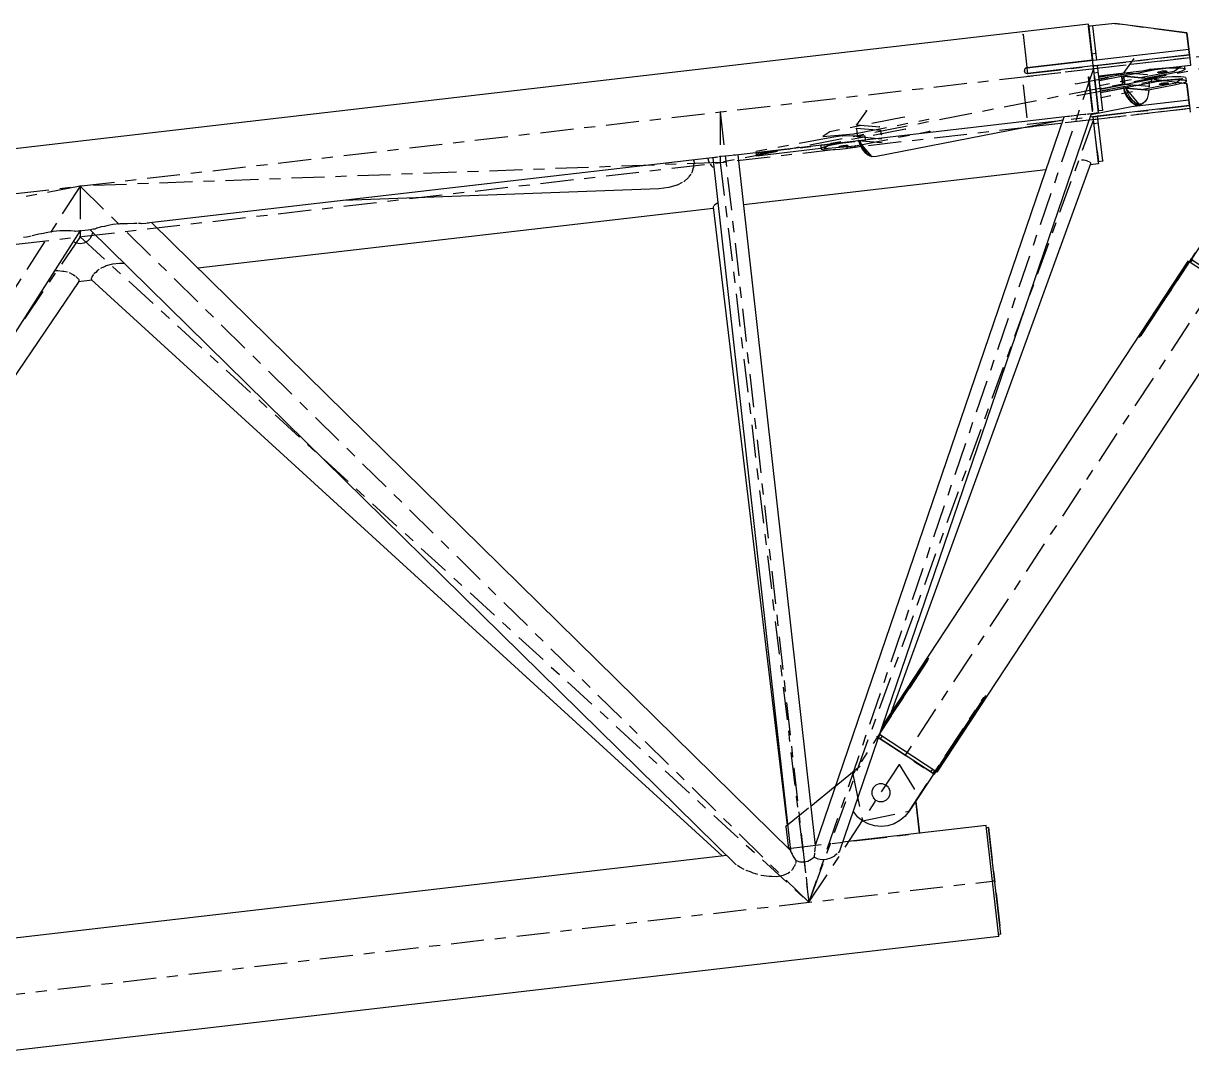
# Model space of a CAD drawing. Header units: millimetres. Extents: x 2368 to 8313, y 7493 to 11698.
# Drawn here: x 3936 to 4042.2, y 9066.5 to 9160.7 of the extents above; entities that cross this region are included whole.
import ezdxf

# ---------------------------------------------------------------- set-up
doc = ezdxf.new("R2010")
doc.units = ezdxf.units.MM
doc.linetypes.add('XKITLINE00', pattern=[0])
doc.linetypes.add('XKITLINE03', pattern=[6, 3, -1, 1, -1])

msp = doc.modelspace()

# ---------------------------------------------------------------- linework, layer by layer
at = {"color": 8, "linetype": 'XKITLINE00'}
for p, q in [((4032.8432, 9160.6506), (3779.9424, 9131.3375)), ((4033.221, 9157.3916), (4032.8432, 9160.6506)), ((4033.2622, 9160.5102), (4032.8648, 9160.4642)), ((4033.2635, 9160.4993), (4032.8661, 9160.4532)), ((4033.2622, 9160.5102), (4033.2635, 9160.4993)), ((4035.2502, 9160.7289), (4033.2635, 9160.4986)), ((4033.6231, 9157.3961), (4033.2635, 9160.4993)), ((4041.7916, 9159.8793), (4035.2502, 9160.7289)), ((4041.7916, 9159.8793), (4041.9674, 9158.3618)), ((4041.9674, 9158.3618), (4027.2659, 9156.6578)), ((4033.5542, 9157.9904), (4033.1569, 9157.9443)), ((4042.0245, 9157.8691), (4033.6804, 9156.902)), ((4041.9674, 9158.3618), (4042.0245, 9157.8691)), ((4042.0245, 9157.8691), (4042.1369, 9156.8997)), ((4027.0439, 9156.5418), (4027.0246, 9156.4742)), ((4027.0473, 9156.5122), (4027.028, 9156.4447)), ((4027.0778, 9156.6016), (4027.0439, 9156.5418)), ((4027.0782, 9156.5637), (4027.0473, 9156.5122)), ((4027.0836, 9156.5724), (4027.0782, 9156.5637)), ((4027.1308, 9156.6502), (4027.0798, 9156.6051)), ((4027.1343, 9156.6204), (4027.0836, 9156.5724)), ((4027.1925, 9156.6838), (4027.1308, 9156.6502)), ((4027.1959, 9156.654), (4027.1343, 9156.6204)), ((4027.2609, 9156.7007), (4027.1925, 9156.6838)), ((4027.1925, 9156.6838), (4027.1959, 9156.654)), ((4027.2643, 9156.6709), (4027.1959, 9156.654)), ((4033.221, 9157.3916), (4027.2609, 9156.7007)), ((4027.2609, 9156.7007), (4027.2643, 9156.6709)), ((4033.2244, 9157.3618), (4027.2643, 9156.6709)), ((4027.2643, 9156.6709), (4027.2659, 9156.6578)), ((4027.2659, 9156.6578), (4027.3227, 9156.1676)), ((4033.2828, 9156.8584), (4027.3227, 9156.1676)), ((4033.221, 9157.3916), (4033.2235, 9157.3694)), ((4033.2235, 9157.3694), (4033.2258, 9157.3501)), ((4033.6231, 9157.3961), (4033.2258, 9157.3501)), ((4033.2258, 9157.3501), (4033.226, 9157.3486)), ((4033.3919, 9155.9172), (4033.2828, 9156.8584)), ((4033.6802, 9156.9035), (4033.2829, 9156.8574)), ((4033.6231, 9157.3961), (4033.6233, 9157.3947)), ((4034.1544, 9152.8126), (4033.6802, 9156.9035)), ((4042.1369, 9156.8997), (4033.7928, 9155.9326)), ((4038.9138, 9156.5261), (4038.9177, 9156.4927)), ((4039.4009, 9156.5605), (4038.9177, 9156.4927)), ((4039.8939, 9156.6142), (4039.4009, 9156.5605)), ((4040.368, 9156.6507), (4039.8939, 9156.6142)), ((4040.7956, 9156.6679), (4040.368, 9156.6507)), ((4041.1519, 9156.6647), (4040.7956, 9156.6679)), ((4041.4161, 9156.6415), (4041.1519, 9156.6647)), ((4041.573, 9156.5994), (4041.4161, 9156.6415)), ((4041.6133, 9156.541), (4041.5348, 9156.4697)), ((4041.573, 9156.5994), (4041.6133, 9156.541)), ((4041.5793, 9156.8351), (4041.6133, 9156.541)), ((4027.0246, 9156.4742), (4027.0235, 9156.4039)), ((4027.0235, 9156.4039), (4027.0406, 9156.3358)), ((4027.028, 9156.4447), (4027.0271, 9156.3894)), ((4027.0406, 9156.3358), (4027.0749, 9156.2744)), ((4027.0749, 9156.2744), (4027.1239, 9156.224)), ((4027.1844, 9156.1879), (4027.1239, 9156.224)), ((4027.2522, 9156.1687), (4027.1844, 9156.1879)), ((4027.3227, 9156.1676), (4027.2522, 9156.1687)), ((4033.7549, 9156.2593), (4033.3576, 9156.2132)), ((4033.7781, 9152.5846), (4033.3919, 9155.9172)), ((4035.1733, 9156.0926), (4033.8052, 9155.8256)), ((4035.3735, 9156.1158), (4033.807, 9155.8101)), ((4035.5701, 9156.1386), (4033.8087, 9155.7949)), ((4035.8868, 9156.0709), (4033.8234, 9155.6683)), ((4038.4722, 9156.4148), (4033.8416, 9155.5112)), ((4035.8609, 9155.8983), (4033.8424, 9155.5044)), ((4038.5635, 9155.6265), (4033.933, 9154.7229)), ((4035.8609, 9155.8983), (4035.8814, 9155.5258)), ((4035.8991, 9155.8949), (4035.8609, 9155.8983)), ((4035.8749, 9156.1739), (4035.8868, 9156.0709)), ((4035.8814, 9155.5258), (4035.9476, 9155.1494)), ((4036.0669, 9155.9276), (4035.8991, 9155.8949)), ((4035.8991, 9155.8949), (4035.9069, 9155.7097)), ((4036.0747, 9155.7424), (4035.9069, 9155.7097)), ((4035.9069, 9155.7097), (4035.924, 9155.5221)), ((4035.924, 9155.5221), (4035.9504, 9155.3337)), ((4038.2755, 9155.7332), (4036.0669, 9155.9276)), ((4036.0669, 9155.9276), (4036.0747, 9155.7424)), ((4036.0747, 9155.7424), (4036.0918, 9155.5548)), ((4036.0918, 9155.5548), (4036.1182, 9155.3664)), ((4040.6644, 9156.2218), (4038.1961, 9155.7402)), ((4038.2755, 9155.7332), (4038.3051, 9155.5761)), ((4038.7478, 9155.6587), (4038.278, 9155.7198)), ((4038.4654, 9156.4742), (4038.4722, 9156.4148)), ((4038.9177, 9156.4927), (4038.4722, 9156.4148)), ((4039.0089, 9155.7044), (4038.5635, 9155.6265)), ((4038.5635, 9155.6265), (4038.5977, 9155.3309)), ((4039.4922, 9155.7722), (4039.0089, 9155.7044)), ((4039.0089, 9155.7044), (4039.0432, 9155.4088)), ((4039.5264, 9155.4766), (4039.0432, 9155.4088)), ((4039.1898, 9156.3006), (4039.1415, 9156.2674)), ((4039.2076, 9156.2479), (4039.1415, 9156.2674)), ((4039.3395, 9156.3385), (4039.1898, 9156.3006)), ((4039.3703, 9156.2473), (4039.2076, 9156.2479)), ((4039.5506, 9156.371), (4039.3395, 9156.3385)), ((4039.5861, 9156.2657), (4039.3703, 9156.2473)), ((4039.9852, 9155.8259), (4039.4922, 9155.7722)), ((4040.0194, 9155.5303), (4039.5264, 9155.4766)), ((4039.7664, 9156.3894), (4039.5506, 9156.371)), ((4039.7971, 9156.2982), (4039.5861, 9156.2657)), ((4039.9291, 9156.3887), (4039.7664, 9156.3894)), ((4039.9468, 9156.3361), (4039.7971, 9156.2982)), ((4039.9951, 9156.3692), (4039.9291, 9156.3887)), ((4039.9951, 9156.3692), (4039.9468, 9156.3361)), ((4040.4593, 9155.8624), (4039.9852, 9155.8259)), ((4040.4935, 9155.5668), (4040.0194, 9155.5303)), ((4040.8869, 9155.8796), (4040.4593, 9155.8624)), ((4040.9211, 9155.5839), (4040.4935, 9155.5668)), ((4041.0462, 9156.3053), (4040.6644, 9156.2218)), ((4041.2431, 9155.8764), (4040.8869, 9155.8796)), ((4041.2774, 9155.5808), (4040.9211, 9155.5839)), ((4041.342, 9156.3896), (4041.0462, 9156.3053)), ((4041.5074, 9155.8532), (4041.2431, 9155.8764)), ((4041.5416, 9155.5575), (4041.2774, 9155.5808)), ((4041.5348, 9156.4697), (4041.342, 9156.3896)), ((4041.6642, 9155.8111), (4041.5074, 9155.8532)), ((4041.6985, 9155.5155), (4041.5416, 9155.5575)), ((4041.7388, 9155.4571), (4041.6603, 9155.3858)), ((4041.6642, 9155.8111), (4041.7046, 9155.7527)), ((4041.6985, 9155.5155), (4041.7388, 9155.4571)), ((4041.7046, 9155.7527), (4041.7388, 9155.4571)), ((4035.9476, 9155.1494), (4033.9292, 9154.7555)), ((4036.0008, 9155.1447), (4033.9309, 9154.7408)), ((4036.0144, 9154.9685), (4033.9512, 9154.5659)), ((4036.0737, 9154.8261), (4033.9686, 9154.4154)), ((4036.0361, 9154.8099), (4033.9696, 9154.4067)), ((4036.0008, 9155.1447), (4035.9476, 9155.1494)), ((4036.1182, 9155.3664), (4035.9504, 9155.3337)), ((4035.9504, 9155.3337), (4035.9858, 9155.146)), ((4036.1536, 9155.1787), (4035.9858, 9155.146)), ((4036.0651, 9155.139), (4035.9858, 9155.146)), ((4036.0144, 9154.9685), (4036.0305, 9154.8299)), ((4038.5977, 9155.3309), (4036.0305, 9154.8299)), ((4036.0737, 9154.8261), (4036.0305, 9154.8299)), ((4036.0737, 9154.8066), (4036.0361, 9154.8099)), ((4036.0361, 9154.8099), (4036.1052, 9154.5793)), ((4036.2415, 9154.8394), (4036.0737, 9154.8066)), ((4036.0737, 9154.8066), (4036.2319, 9154.3835)), ((4036.1052, 9154.5793), (4036.2914, 9154.1579)), ((4036.1182, 9155.3664), (4036.1536, 9155.1787)), ((4036.2329, 9155.1717), (4036.1536, 9155.1787)), ((4036.3997, 9154.4163), (4036.2319, 9154.3835)), ((4036.2319, 9154.3835), (4036.4303, 9154.0115)), ((4038.3519, 9154.6536), (4036.2415, 9154.8394)), ((4036.2415, 9154.8394), (4036.3997, 9154.4163)), ((4036.3997, 9154.4163), (4036.5981, 9154.0443)), ((4038.3519, 9154.6536), (4038.2893, 9154.2499)), ((4040.7899, 9155.1379), (4038.3216, 9154.6562)), ((4039.0432, 9155.4088), (4038.5977, 9155.3309)), ((4039.3153, 9155.2166), (4039.267, 9155.1835)), ((4039.3331, 9155.164), (4039.267, 9155.1835)), ((4039.465, 9155.2545), (4039.3153, 9155.2166)), ((4039.4958, 9155.1633), (4039.3331, 9155.164)), ((4039.6761, 9155.287), (4039.465, 9155.2545)), ((4039.7116, 9155.1817), (4039.4958, 9155.1633)), ((4039.8918, 9155.3054), (4039.6761, 9155.287)), ((4039.9226, 9155.2142), (4039.7116, 9155.1817)), ((4040.0546, 9155.3048), (4039.8918, 9155.3054)), ((4040.0723, 9155.2521), (4039.9226, 9155.2142)), ((4040.1206, 9155.2853), (4040.0546, 9155.3048)), ((4040.1206, 9155.2853), (4040.0723, 9155.2521)), ((4041.1717, 9155.2214), (4040.7899, 9155.1379)), ((4041.4675, 9155.3057), (4041.1717, 9155.2214)), ((4041.7917, 9155.263), (4041.4666, 9155.3053)), ((4041.6603, 9155.3858), (4041.4675, 9155.3057)), ((4041.7917, 9155.263), (4041.9674, 9153.7455)), ((4036.2914, 9154.1579), (4036.5155, 9153.8)), ((4036.4303, 9154.0115), (4036.659, 9153.709)), ((4036.5155, 9153.8), (4036.7662, 9153.5234)), ((4036.5981, 9154.0443), (4036.8268, 9153.7418)), ((4036.9068, 9153.4909), (4036.659, 9153.709)), ((4041.9673, 9153.7455), (4036.7631, 9153.143)), ((4037.031, 9153.3421), (4036.7662, 9153.5234)), ((4037.0746, 9153.5236), (4036.8268, 9153.7418)), ((4037.1614, 9153.3678), (4036.9068, 9153.4909)), ((4037.2966, 9153.2652), (4037.031, 9153.3421)), ((4037.3292, 9153.4006), (4037.0746, 9153.5236)), ((4037.4105, 9153.3459), (4037.1614, 9153.3678)), ((4037.5783, 9153.3786), (4037.3292, 9153.4006)), ((4037.5783, 9153.3786), (4037.4105, 9153.3459)), ((4037.7774, 9153.4344), (4037.5496, 9153.2965)), ((4037.8094, 9153.4589), (4037.5783, 9153.3786)), ((4037.7924, 9153.453), (4037.7774, 9153.4344)), ((4038.0112, 9153.6375), (4037.8094, 9153.4589)), ((4038.1739, 9153.9055), (4038.0112, 9153.6375)), ((4038.2893, 9154.2499), (4038.1739, 9153.9055)), ((4041.9673, 9153.7455), (4042.0244, 9153.2528)), ((4031.2163, 9152.2876), (4000.5215, 9148.7299)), ((4033.1059, 9152.5066), (4010.2295, 9085.4993)), ((4031.0225, 9152.2628), (4030.9647, 9152.2535)), ((4031.1128, 9152.2756), (4031.0225, 9152.2628)), ((4031.0497, 9152.2667), (4031.0404, 9152.2672)), ((4031.3558, 9152.3101), (4031.2937, 9152.3013)), ((4031.7371, 9152.3591), (4031.3558, 9152.3101)), ((4032.129, 9152.405), (4031.7371, 9152.3591)), ((4032.4933, 9152.4435), (4032.129, 9152.405)), ((4032.6158, 9152.4545), (4032.4933, 9152.4435)), ((4033.7781, 9152.5846), (4032.6915, 9152.4586)), ((4032.8905, 9152.4767), (4032.7957, 9152.4707)), ((4032.8094, 9152.4723), (4032.8062, 9152.4714)), ((4032.9195, 9152.485), (4032.8905, 9152.4767)), ((4037.5496, 9153.2965), (4033.0776, 9152.4238)), ((4033.68, 9152.2882), (4033.2826, 9152.2422)), ((4034.1504, 9148.2251), (4033.68, 9152.2882)), ((4042.0244, 9153.2528), (4033.6801, 9152.2867)), ((4034.1544, 9152.8126), (4033.7571, 9152.7666)), ((4037.5496, 9153.2965), (4037.2966, 9153.2652)), ((4042.0244, 9153.2528), (4042.0933, 9152.658)), ((4030.6098, 9152.2173), (4008.0097, 9086.0191)), ((4030.5092, 9151.9227), (4013.5784, 9148.6189)), ((4030.509, 9151.9222), (4030.5032, 9151.9215)), ((4030.9647, 9152.2535), (4030.9363, 9152.2552)), ((4033.2825, 9152.2433), (4033.005, 9152.2111)), ((4033.7702, 9148.0306), (4033.2825, 9152.2433)), ((4033.7545, 9151.6441), (4033.3572, 9151.5981)), ((4005.3203, 9149.2861), (4002.6824, 9148.8002)), ((4008.5409, 9149.3512), (4002.6969, 9148.6746)), ((4008.544, 9149.6598), (4008.5089, 9149.6278)), ((4008.5089, 9149.6278), (4008.5431, 9149.3322)), ((4008.6216, 9149.4035), (4008.5431, 9149.3322)), ((4008.5431, 9149.3322), (4008.5835, 9149.2738)), ((4008.7403, 9149.2318), (4008.5835, 9149.2738)), ((4008.8144, 9149.4837), (4008.6216, 9149.4035)), ((4009.0046, 9149.2085), (4008.7403, 9149.2318)), ((4009.1103, 9149.5679), (4008.8144, 9149.4837)), ((4009.3608, 9149.2054), (4009.0046, 9149.2085)), ((4009.0923, 9149.7233), (4009.1103, 9149.5679)), ((4009.492, 9149.6514), (4009.1103, 9149.5679)), ((4009.7884, 9149.2226), (4009.3608, 9149.2054)), ((4009.4785, 9149.7681), (4009.492, 9149.6514)), ((4010.9839, 9149.9426), (4009.492, 9149.6514)), ((4010.2625, 9149.2591), (4009.7884, 9149.2226)), ((4010.2096, 9149.5372), (4010.1613, 9149.504)), ((4010.2274, 9149.4845), (4010.1613, 9149.504)), ((4010.3593, 9149.5751), (4010.2096, 9149.5372)), ((4010.3901, 9149.4839), (4010.2274, 9149.4845)), ((4010.7555, 9149.3128), (4010.2625, 9149.2591)), ((4010.5703, 9149.6076), (4010.3593, 9149.5751)), ((4010.6059, 9149.5023), (4010.3901, 9149.4839)), ((4010.7861, 9149.626), (4010.5703, 9149.6076)), ((4010.8169, 9149.5348), (4010.6059, 9149.5023)), ((4011.2388, 9149.3805), (4010.7555, 9149.3128)), ((4010.9489, 9149.6253), (4010.7861, 9149.626)), ((4010.9666, 9149.5727), (4010.8169, 9149.5348)), ((4011.0149, 9149.6058), (4010.9489, 9149.6253)), ((4011.0149, 9149.6058), (4010.9666, 9149.5727)), ((4011.6842, 9149.4584), (4011.2388, 9149.3805)), ((4012.1581, 9149.5509), (4011.6842, 9149.4584)), ((4011.9503, 9150.0546), (4012.0929, 9149.6732)), ((4012.0836, 9150.07), (4012.134, 9149.9018)), ((4012.2237, 9149.6987), (4012.0929, 9149.6732)), ((4012.0929, 9149.6732), (4012.2913, 9149.3012)), ((4012.134, 9149.9018), (4012.3202, 9149.4804)), ((4012.2913, 9149.3012), (4012.52, 9148.9987)), ((4012.3202, 9149.4804), (4012.5443, 9149.1224)), ((4012.5443, 9149.1224), (4012.795, 9148.8459)), ((3999.155, 9148.5715), (3947.2583, 9142.5563)), ((3996.9434, 9148.3152), (3996.9435, 9148.3081)), ((3996.9435, 9148.3081), (3997.0006, 9148.1251)), ((3997.0006, 9148.1251), (3996.9672, 9147.8443)), ((3998.27, 9148.4689), (3998.271, 9148.4627)), ((3998.271, 9148.4627), (3998.3064, 9148.2384)), ((3998.3064, 9148.2384), (3998.4213, 9148.0122)), ((3998.711, 9148.52), (4005.7695, 9085.5473)), ((3998.9691, 9148.545), (3998.9351, 9148.546)), ((3999.0873, 9148.5637), (3998.9691, 9148.545)), ((3999.0526, 9148.5582), (3999.0426, 9148.5585)), ((3999.4574, 9148.6158), (3999.2456, 9148.5867)), ((3999.805, 9148.6587), (3999.4574, 9148.6158)), ((4000.1568, 9148.6978), (3999.805, 9148.6587)), ((4000.4781, 9148.7291), (4000.1568, 9148.6978)), ((4000.7307, 9148.7492), (4000.5948, 9148.7384)), ((4000.6535, 9148.7452), (4000.6407, 9148.742)), ((4000.7375, 9148.7509), (4000.7307, 9148.7492)), ((4000.7532, 9148.7567), (4000.7375, 9148.7509)), ((4000.9747, 9148.7824), (4008.0095, 9086.0211)), ((4002.6969, 9148.6746), (4002.6618, 9148.978)), ((4012.7677, 9148.7806), (4012.52, 9148.9987)), ((4013.0224, 9148.6575), (4012.7677, 9148.7806)), ((4013.0598, 9148.6646), (4012.795, 9148.8459)), ((4013.1111, 9148.6497), (4013.0224, 9148.6575)), ((4013.3253, 9148.5876), (4013.0598, 9148.6646)), ((4013.5784, 9148.6189), (4013.3253, 9148.5876)), ((4032.4263, 9148.2957), (4032.2109, 9148.3063)), ((4032.7229, 9148.2213), (4032.4263, 9148.2957)), ((4032.776, 9148.1888), (4032.7229, 9148.2213)), ((4032.9391, 9148.1375), (4032.776, 9148.1888)), ((4032.9406, 9148.1361), (4032.9391, 9148.1375)), ((4033.049, 9148.0394), (4032.9754, 9148.105)), ((4033.049, 9148.0394), (4033.0438, 9147.9908)), ((4034.1536, 9148.1973), (4033.7563, 9148.1513)), ((4033.7702, 9148.0306), (4033.7773, 9147.9693)), ((4034.1504, 9148.2251), (4034.1536, 9148.1973)), ((3996.7059, 9147.0362), (3996.5566, 9146.842)), ((3996.7973, 9147.1551), (3996.7634, 9147.111)), ((3996.9196, 9147.5917), (3996.7973, 9147.1551)), ((3996.942, 9147.6328), (3996.9196, 9147.5917)), ((3996.9589, 9147.7746), (3996.942, 9147.6328)), ((3998.454, 9147.948), (3998.4684, 9147.9197)), ((3998.4684, 9147.9197), (3998.6005, 9147.7872)), ((3998.6005, 9147.7872), (3998.7206, 9147.6638)), ((3998.8124, 9147.6156), (3998.7206, 9147.6638)), ((4028.9695, 9147.4127), (4001.4849, 9144.2305)), ((4033.05, 9147.9597), (4014.9297, 9098.1155)), ((4033.7773, 9147.9693), (4033.0217, 9147.8819)), ((4033.0438, 9147.9908), (4033.05, 9147.9597)), ((3995.4423, 9146.0196), (3994.7025, 9145.8016)), ((3995.4718, 9146.0363), (3995.4423, 9146.0196)), ((3995.9188, 9146.2581), (3995.4718, 9146.0363)), ((3996.4928, 9146.7128), (3996.0617, 9146.3289)), ((3996.5566, 9146.842), (3996.4928, 9146.7128)), ((3993.7996, 9145.6831), (3965.1758, 9144.6331)), ((3994.7025, 9145.8016), (3993.7996, 9145.6831)), ((3998.7416, 9143.9129), (3951.8986, 9138.4895)), ((3998.7809, 9144.1489), (3998.7277, 9144.0293)), ((3998.7277, 9144.0293), (4005.4597, 9087.824)), ((3998.9399, 9144.2686), (3998.8315, 9144.187)), ((3998.9483, 9144.2722), (3998.9399, 9144.2686)), ((3999.1717, 9144.41), (3998.9483, 9144.2722)), ((3941.1732, 9141.851), (3896.8639, 9072.424)), ((3937.8779, 9141.6409), (3937.4577, 9141.5629)), ((3938.106, 9141.6975), (3937.8779, 9141.6409)), ((3938.7612, 9141.8131), (3938.106, 9141.6975)), ((3939.3704, 9141.8726), (3938.7612, 9141.8131)), ((3939.8794, 9141.8729), (3939.3704, 9141.8726)), ((3939.9041, 9141.8744), (3939.8794, 9141.8729)), ((3940.3707, 9141.8738), (3939.9041, 9141.8744)), ((3940.558, 9141.8556), (3940.3707, 9141.8738)), ((3940.7268, 9141.8393), (3940.6321, 9141.8485)), ((3940.7718, 9141.8262), (3940.7268, 9141.8393)), ((3940.9974, 9141.8399), (3940.7718, 9141.8262)), ((3941.0363, 9141.8398), (3940.9974, 9141.8399)), ((3942.2381, 9141.9744), (3941.0511, 9141.8368)), ((3941.1177, 9141.8396), (3941.0758, 9141.8397)), ((3941.1339, 9141.8464), (3941.1177, 9141.8396)), ((4000.8085, 9084.2987), (3942.1213, 9141.9609)), ((3942.1893, 9141.9638), (3942.1774, 9141.9674)), ((3942.2108, 9141.9712), (3942.1893, 9141.9638)), ((3942.4316, 9142.0146), (3942.2612, 9141.9818)), ((3942.3192, 9141.7664), (3942.2773, 9141.5006)), ((3942.5276, 9142.0297), (3942.4316, 9142.0146)), ((3942.6542, 9142.0829), (3942.5276, 9142.0297)), ((3942.7272, 9142.1135), (3942.7059, 9142.1046)), ((3943.1284, 9142.2251), (3942.7272, 9142.1135)), ((3943.4188, 9142.2832), (3943.1284, 9142.2251)), ((3943.6168, 9142.3419), (3943.4188, 9142.2832)), ((3944.1836, 9142.4427), (3943.6168, 9142.3419)), ((3944.8222, 9142.501), (3944.1836, 9142.4427)), ((3945.3915, 9142.5119), (3944.8222, 9142.501)), ((3945.4958, 9142.5186), (3945.3915, 9142.5119)), ((3946.1292, 9142.5353), (3945.4958, 9142.5186)), ((3946.3862, 9142.5312), (3946.1292, 9142.5353)), ((3946.7156, 9142.5258), (3946.5052, 9142.5292)), ((3946.7735, 9142.5218), (3946.7156, 9142.5258)), ((3947.162, 9142.5529), (3946.7735, 9142.5218)), ((3947.2195, 9142.5565), (3947.162, 9142.5529)), ((3947.3971, 9142.5674), (3947.3055, 9142.5618)), ((3947.4172, 9142.5747), (3947.3971, 9142.5674)), ((4005.768, 9085.561), (3947.7066, 9142.6083)), ((4044.4289, 9142.6764), (4042.0337, 9139.0332)), ((3936.3369, 9141.3068), (3936.0675, 9141.2639)), ((3936.5186, 9141.3332), (3936.3369, 9141.3068)), ((3936.7591, 9141.3996), (3936.5186, 9141.3332)), ((3937.4577, 9141.5629), (3936.8552, 9141.4261)), ((3940.8408, 9140.758), (3940.5673, 9140.9016)), ((3941.1931, 9140.7), (3940.8408, 9140.758)), ((3941.5454, 9140.7566), (3941.1931, 9140.7)), ((3941.8632, 9140.922), (3941.5454, 9140.7566)), ((3942.1154, 9141.1803), (3941.8632, 9140.922)), ((3942.1503, 9141.2506), (3942.1154, 9141.1803)), ((3942.2465, 9141.4401), (3942.1503, 9141.2506)), ((3943.1079, 9138.4916), (3943.0449, 9138.4494)), ((3943.4731, 9138.6388), (3943.1079, 9138.4916)), ((3943.5835, 9138.6979), (3943.4731, 9138.6388)), ((3944.1417, 9138.8518), (3943.5835, 9138.6979)), ((3944.788, 9138.9148), (3944.1417, 9138.8518)), ((3945.2419, 9138.8948), (3944.788, 9138.9148)), ((4041.8917, 9139.1266), (4014.1122, 9096.872)), ((4041.9312, 9139.1006), (4037.5364, 9132.4159)), ((4042.017, 9139.0442), (4037.6222, 9132.3594)), ((4042.017, 9139.0442), (4041.8917, 9139.1266)), ((4042.1568, 9139.3114), (4041.992, 9139.0607)), ((4042.1646, 9139.3062), (4041.9998, 9139.0555)), ((4047.1643, 9135.6602), (4042.017, 9139.0442)), ((4042.1881, 9139.2908), (4042.0233, 9139.0401)), ((4042.2731, 9139.2349), (4042.1083, 9138.9842)), ((4042.1646, 9139.3062), (4042.1568, 9139.3114)), ((4042.1985, 9139.2839), (4042.1646, 9139.3062)), ((3939.1902, 9138.2499), (3938.8625, 9138.2305)), ((3939.618, 9138.1924), (3939.1902, 9138.2499)), ((3939.7324, 9138.1851), (3939.618, 9138.1924)), ((3940.0627, 9138.1041), (3939.7324, 9138.1851)), ((3940.5676, 9137.8787), (3940.2321, 9138.0552)), ((3940.5676, 9137.8787), (3940.5863, 9137.858)), ((3940.7394, 9137.7684), (3940.5863, 9137.858)), ((3940.8524, 9137.7022), (3940.8144, 9137.7244)), ((3940.8524, 9137.7022), (3940.9584, 9137.5582)), ((3941.0263, 9137.5192), (3940.9584, 9137.5582)), ((3941.0263, 9137.5192), (3941.0383, 9137.4957)), ((3941.0553, 9137.4626), (3941.1023, 9137.3709)), ((3942.2253, 9137.5981), (3942.2086, 9137.5718)), ((3942.2086, 9137.5718), (3942.2317, 9137.4767)), ((3942.2317, 9137.4767), (3942.2148, 9137.4459)), ((3999.597, 9085.0531), (3942.2148, 9137.4459)), ((3942.2986, 9137.7133), (3942.2494, 9137.636)), ((3942.3022, 9137.7489), (3942.2986, 9137.7133)), ((3942.4163, 9137.9099), (3942.3022, 9137.7489)), ((3942.4707, 9137.9866), (3942.4569, 9137.9672)), ((3942.6159, 9138.093), (3942.4707, 9137.9866)), ((3942.7383, 9138.2435), (3942.6159, 9138.093)), ((3942.9216, 9138.3666), (3942.7383, 9138.2435)), ((3941.0878, 9137.2813), (3897.6795, 9073.2511)), ((3942.2903, 9137.377), (3941.0558, 9137.2341)), ((3941.0886, 9137.294), (3941.0878, 9137.2813)), ((3941.0918, 9137.3447), (3941.0897, 9137.3106)), ((3941.1023, 9137.3709), (3941.0918, 9137.3447)), ((4047.2896, 9135.5778), (4019.0845, 9092.6758)), ((4037.4371, 9132.2417), (4037.4354, 9132.2352)), ((4037.4354, 9132.2352), (4037.4389, 9132.2194)), ((4037.4513, 9132.2728), (4037.4371, 9132.2417)), ((4037.4548, 9132.2089), (4037.4389, 9132.2194)), ((4037.474, 9132.3146), (4037.4513, 9132.2728)), ((4037.4797, 9132.2137), (4037.4548, 9132.2089)), ((4037.5031, 9132.3636), (4037.474, 9132.3146)), ((4037.5117, 9132.2332), (4037.4797, 9132.2137)), ((4037.5364, 9132.4159), (4037.5031, 9132.3636)), ((4037.5859, 9132.3091), (4037.5031, 9132.3636)), ((4037.5481, 9132.2659), (4037.5117, 9132.2332)), ((4037.6222, 9132.3594), (4037.5364, 9132.4159)), ((4037.5859, 9132.3091), (4037.5481, 9132.2659)), ((4037.6222, 9132.3594), (4037.5859, 9132.3091)), ((4018.2067, 9102.827), (4013.9183, 9096.304)), ((4018.1208, 9102.8834), (4014.051, 9096.693)), ((4018.1556, 9102.9347), (4018.1208, 9102.8834)), ((4018.2067, 9102.827), (4018.1208, 9102.8834)), ((4018.189, 9102.9809), (4018.1556, 9102.9347)), ((4018.2384, 9102.8802), (4018.1556, 9102.9347)), ((4018.2184, 9103.0182), (4018.189, 9102.9809)), ((4018.2384, 9102.8802), (4018.2067, 9102.827)), ((4018.2413, 9103.0436), (4018.2184, 9103.0182)), ((4018.2631, 9102.9322), (4018.2384, 9102.8802)), ((4018.2466, 9103.0478), (4018.2413, 9103.0436)), ((4018.2626, 9103.0508), (4018.2466, 9103.0478)), ((4018.2785, 9103.0404), (4018.2626, 9103.0508)), ((4018.2787, 9102.9785), (4018.2631, 9102.9322)), ((4018.2785, 9103.0404), (4018.284, 9103.0156)), ((4018.284, 9103.0156), (4018.2787, 9102.9785)), ((4023.3539, 9099.443), (4018.9592, 9092.7582)), ((4023.4398, 9099.3865), (4019.045, 9092.7018)), ((4023.3902, 9099.4933), (4023.3539, 9099.443)), ((4023.4398, 9099.3865), (4023.3539, 9099.443)), ((4023.4281, 9099.5365), (4023.3902, 9099.4933)), ((4023.4731, 9099.4388), (4023.3902, 9099.4933)), ((4023.4645, 9099.5693), (4023.4281, 9099.5365)), ((4023.4731, 9099.4388), (4023.4398, 9099.3865)), ((4023.4965, 9099.5888), (4023.4645, 9099.5693)), ((4023.5022, 9099.4878), (4023.4731, 9099.4388)), ((4023.5214, 9099.5935), (4023.4965, 9099.5888)), ((4023.5249, 9099.5296), (4023.5022, 9099.4878)), ((4023.5373, 9099.5831), (4023.5214, 9099.5935)), ((4023.5391, 9099.5607), (4023.5249, 9099.5296)), ((4023.5373, 9099.5831), (4023.5408, 9099.5672)), ((4023.5408, 9099.5672), (4023.5391, 9099.5607)), ((4013.9032, 9096.0822), (4013.777, 9095.8903)), ((4019.0845, 9092.6758), (4013.8536, 9096.1147)), ((4018.2229, 9092.8832), (4013.7535, 9095.8215)), ((4014.0997, 9095.953), (4013.9349, 9095.7023)), ((4018.7031, 9092.5676), (4018.2229, 9092.8832)), ((4018.6713, 9092.9475), (4018.5065, 9092.6968)), ((4018.8679, 9092.8182), (4018.7031, 9092.5676)), ((4018.9424, 9092.7692), (4016.5473, 9089.126)), ((4018.8194, 9092.4911), (4018.7776, 9092.5185)), ((4018.953, 9092.7623), (4018.7882, 9092.5116)), ((4018.9764, 9092.7469), (4018.8116, 9092.4962)), ((4018.9842, 9092.7417), (4018.8194, 9092.4911)), ((4009.8396, 9091.3791), (4007.6116, 9089.5707)), ((4013.2968, 9091.263), (4013.1751, 9090.9629)), ((4013.1751, 9090.9629), (4013.1776, 9090.639)), ((4013.5241, 9091.4937), (4013.2968, 9091.263)), ((4013.8224, 9091.6198), (4013.5241, 9091.4937)), ((4014.1462, 9091.6223), (4013.8224, 9091.6198)), ((4014.4463, 9091.5006), (4014.1462, 9091.6223)), ((4014.677, 9091.2733), (4014.4463, 9091.5006)), ((4014.677, 9091.2733), (4014.8032, 9090.975)), ((4014.8032, 9090.975), (4014.8056, 9090.6512)), ((4013.1776, 9090.639), (4013.3037, 9090.3408)), ((4013.5344, 9090.1135), (4013.3037, 9090.3408)), ((4013.8345, 9089.9918), (4013.5344, 9090.1135)), ((4014.1584, 9089.9942), (4013.8345, 9089.9918)), ((4014.4566, 9090.1204), (4014.1584, 9089.9942)), ((4014.6839, 9090.3511), (4014.4566, 9090.1204)), ((4014.8056, 9090.6512), (4014.6839, 9090.3511)), ((4017.1579, 9090.0548), (4017.4971, 9087.126)), ((4011.4563, 9089.0927), (4011.4588, 9089.088)), ((4011.4588, 9089.088), (4011.8428, 9088.6272)), ((4012.3094, 9088.2501), (4011.8428, 9088.6272)), ((4016.1702, 9088.6595), (4015.7094, 9088.2755)), ((4016.5473, 9089.126), (4016.1702, 9088.6595)), ((4005.5098, 9087.8647), (4005.3467, 9087.7323)), ((4005.3467, 9087.7323), (4005.5763, 9085.7493)), ((4012.8405, 9087.9713), (4012.3094, 9088.2501)), ((4013.4158, 9087.8014), (4012.8405, 9087.9713)), ((4014.0132, 9087.7471), (4013.4158, 9087.8014)), ((4014.6097, 9087.8104), (4014.0132, 9087.7471)), ((4015.1825, 9087.9888), (4014.6097, 9087.8104)), ((4015.7094, 9088.2755), (4015.1825, 9087.9888)), ((4023.547, 9087.8265), (4017.4971, 9087.126)), ((4024.0399, 9083.5697), (4023.547, 9087.8265)), ((4023.7686, 9087.6509), (4023.57, 9087.6279)), ((4024.8914, 9077.9557), (4023.7686, 9087.6509)), ((4017.4971, 9087.126), (4010.5086, 9086.3167)), ((4005.7451, 9085.7651), (4005.5797, 9085.7459)), ((4005.7695, 9085.5473), (4005.7751, 9085.5404)), ((4005.7751, 9085.5404), (4005.834, 9085.3711)), ((4005.834, 9085.3711), (4005.9337, 9085.2121)), ((4007.9848, 9085.6388), (4007.9656, 9085.4449)), ((4007.9997, 9085.8948), (4007.9844, 9085.6985)), ((4007.9844, 9085.6985), (4007.9848, 9085.6388)), ((4008.0095, 9086.0211), (4008.0032, 9085.9396)), ((4008.0126, 9086.0277), (4008.0088, 9086.0272)), ((4010.2295, 9085.4993), (4010.1058, 9085.3354)), ((3999.9938, 9085.0991), (3897.3688, 9073.2151)), ((4000.8577, 9084.2644), (4000.8085, 9084.2987)), ((4005.9337, 9085.2121), (4006.0259, 9085.0194)), ((4006.0259, 9085.0194), (4006.2651, 9084.6447)), ((4006.2567, 9084.4904), (4006.2162, 9084.374)), ((4006.2486, 9084.6706), (4006.2439, 9084.6422)), ((4006.2439, 9084.6422), (4006.2567, 9084.4904)), ((4006.3175, 9084.6085), (4006.2651, 9084.6447)), ((4006.6435, 9084.504), (4006.3175, 9084.6085)), ((4006.9977, 9084.4894), (4006.6435, 9084.504)), ((4007.3452, 9084.5661), (4006.9977, 9084.4894)), ((4007.6521, 9084.7265), (4007.3452, 9084.5661)), ((4007.7446, 9084.8161), (4007.6521, 9084.7265)), ((4007.8915, 9084.9265), (4007.7446, 9084.8161)), ((4007.9181, 9084.9648), (4007.8915, 9084.9265)), ((4007.9553, 9085.3404), (4007.9181, 9084.9648)), ((4008.0231, 9084.8949), (4007.9204, 9084.9883)), ((4008.117, 9084.8592), (4008.0231, 9084.8949)), ((4008.2937, 9084.7585), (4008.117, 9084.8592)), ((4008.6371, 9084.6967), (4008.2937, 9084.7585)), ((4009.0248, 9084.7303), (4008.6371, 9084.6967)), ((4009.4189, 9084.8561), (4009.0248, 9084.7303)), ((4009.7589, 9085.0494), (4009.4189, 9084.8561)), ((4009.78, 9085.0594), (4009.7589, 9085.0494)), ((4010.0243, 9085.2448), (4009.78, 9085.0594)), ((4001.1611, 9084.0536), (4000.9579, 9084.1948)), ((4001.571, 9083.8361), (4001.1764, 9084.0422)), ((4001.7275, 9083.7543), (4001.7247, 9083.7558)), ((4002.1415, 9083.605), (4001.7275, 9083.7543)), ((4002.3801, 9083.5026), (4002.1415, 9083.605)), ((4002.8095, 9083.3782), (4002.3801, 9083.5026)), ((4003.1099, 9083.2912), (4003.0872, 9083.2978)), ((4003.8289, 9083.1814), (4003.1099, 9083.2912)), ((4005.0976, 9083.2784), (4004.5156, 9083.1645)), ((4005.1513, 9083.3084), (4005.0976, 9083.2784)), ((4005.574, 9083.4897), (4005.1513, 9083.3084)), ((4005.7032, 9083.6007), (4005.574, 9083.4897)), ((4005.921, 9083.7878), (4005.8547, 9083.7308)), ((4006.0623, 9084.059), (4005.921, 9083.7878)), ((4006.136, 9084.1432), (4006.0623, 9084.059)), ((4006.1807, 9084.2718), (4006.136, 9084.1432)), ((4024.7157, 9077.734), (4024.0399, 9083.5697)), ((4004.0474, 9083.1806), (4003.8289, 9083.1814)), ((4004.5156, 9083.1645), (4004.0474, 9083.1806)), ((4024.33, 9082.8033), (4024.1313, 9082.7803)), ((4024.8914, 9077.9557), (4024.6927, 9077.9327)), ((4024.7157, 9077.734), (3790.7446, 9050.6401))]:
    msp.add_line(p, q, dxfattribs=at)
at = {"color": 8, "linetype": 'XKITLINE03'}
for p, q in [((4026.9097, 9159.7303), (4027.322, 9156.1731)), ((4032.9543, 9159.6922), (4032.8648, 9160.4642)), ((4032.8648, 9160.4642), (4033.2785, 9156.8953)), ((4033.0333, 9159.0111), (4032.8721, 9160.4014)), ((4032.8721, 9160.4014), (4033.2858, 9156.8325)), ((4033.2258, 9157.3501), (4032.9543, 9159.6922)), ((4041.7952, 9159.8479), (4035.2539, 9160.6975)), ((4042.0236, 9157.8771), (4041.7952, 9159.8479)), ((3780.4098, 9127.3045), (4057.5881, 9159.4315)), ((4057.5882, 9159.4315), (3999.3907, 9148.0753)), ((4033.3385, 9156.3777), (4033.0333, 9159.0111)), ((4027.322, 9156.1731), (4042.0236, 9157.8771)), ((4027.3506, 9155.9267), (4042.0522, 9157.6308)), ((4007.4429, 9080.8478), (4057.5882, 9157.1224)), ((4033.3107, 9156.6176), (4007.4429, 9080.8478)), ((4031.693, 9155.2431), (4038.4551, 9156.5626)), ((4033.7538, 9152.7943), (4033.2829, 9156.8574)), ((4036.9738, 9157.5351), (4036.0772, 9156.2583)), ((4038.4551, 9156.5626), (4041.2795, 9156.8034)), ((4041.2795, 9156.8034), (4040.6473, 9156.3696)), ((4031.8185, 9154.1592), (4038.5806, 9155.4787)), ((4032.9544, 9155.0771), (4032.865, 9155.849)), ((4032.865, 9155.849), (4033.2782, 9152.2801)), ((4032.8794, 9155.7253), (4032.8723, 9155.7862)), ((4032.8723, 9155.7862), (4033.2855, 9152.2173)), ((4033.3956, 9155.885), (4033.7538, 9152.7943)), ((4040.6473, 9156.3696), (4033.8852, 9155.0501)), ((4041.7953, 9155.2316), (4035.2541, 9156.082)), ((4036.0918, 9155.5548), (4036.0669, 9155.9276)), ((4036.0669, 9155.9276), (4038.2755, 9155.7332)), ((4036.0772, 9156.2583), (4038.1876, 9156.0725)), ((4036.1536, 9155.1787), (4036.0918, 9155.5548)), ((4038.5806, 9155.4787), (4041.405, 9155.7194)), ((4041.405, 9155.7194), (4040.7728, 9155.2857)), ((3780.4104, 9122.7218), (4057.5882, 9154.8133)), ((4026.9098, 9155.1159), (4027.3217, 9151.5587)), ((4033.2256, 9152.7349), (4032.9544, 9155.0771)), ((4040.7728, 9155.2857), (4034.0107, 9153.9662)), ((4038.3622, 9154.9843), (4036.1536, 9155.1787)), ((4037.4552, 9153.3768), (4036.2415, 9154.8394)), ((4036.2415, 9154.8394), (4038.3519, 9154.6536)), ((4038.3372, 9155.3571), (4038.3622, 9154.9843)), ((4042.0235, 9153.2608), (4041.7953, 9155.2316)), ((3999.3906, 9152.686), (4007.4428, 9080.8478)), ((3999.3906, 9152.686), (3999.3906, 9148.0753)), ((4012.667, 9152.7921), (4011.7704, 9151.5153)), ((4027.3217, 9151.5587), (4042.0235, 9153.2608)), ((4027.3502, 9151.3123), (4042.052, 9153.0145)), ((4033.3104, 9152.0024), (4007.4429, 9080.8478)), ((4016.1115, 9152.2027), (4009.3494, 9150.8832)), ((4011.5416, 9150.6902), (4018.3037, 9152.0097)), ((4011.7704, 9151.5153), (4013.8808, 9151.3295)), ((4033.7531, 9148.179), (4033.2826, 9152.2422)), ((4009.5234, 9150.3623), (4002.6481, 9149.0958)), ((4009.3494, 9150.8832), (4008.7172, 9150.4494)), ((4008.7172, 9150.4494), (4011.5416, 9150.6902)), ((4016.237, 9151.1187), (4009.4749, 9149.7992)), ((4010.4783, 9150.5034), (4009.5234, 9150.3623)), ((4012.5546, 9150.4816), (4010.4783, 9150.5034)), ((4011.6671, 9149.6062), (4018.4292, 9150.9257)), ((4013.9686, 9150.9901), (4011.7601, 9151.1846)), ((4011.7601, 9151.1846), (4011.785, 9150.8118)), ((4011.785, 9150.8118), (4011.8468, 9150.4357)), ((4011.8468, 9150.4357), (4014.0553, 9150.2412)), ((4012.5963, 9150.1203), (4012.5546, 9150.4816)), ((4014.0304, 9150.6141), (4013.9686, 9150.9901)), ((4002.6627, 9148.9702), (4012.5963, 9150.1203)), ((4009.4749, 9149.7992), (4008.8427, 9149.3655)), ((4008.8427, 9149.3655), (4011.6671, 9149.6062)), ((4013.1484, 9148.6337), (4011.9346, 9150.0963)), ((4011.9346, 9150.0963), (4014.045, 9149.9105)), ((4033.6425, 9149.1343), (4033.7531, 9148.179)), ((3999.3906, 9148.0753), (3941.193, 9145.9405)), ((3999.3906, 9148.0753), (4007.4428, 9080.8478)), ((3941.193, 9145.9405), (3882.9955, 9134.599)), ((3941.193, 9145.9405), (3891.0477, 9067.3692)), ((3941.193, 9145.9405), (3941.1931, 9141.3371)), ((3941.193, 9145.9405), (4007.4428, 9080.8478)), ((4037.639, 9132.3485), (4044.4289, 9142.6764)), ((4037.639, 9132.3485), (4044.4289, 9142.6764)), ((3941.1931, 9141.3371), (3891.0477, 9067.3692)), ((3941.1931, 9141.3371), (4007.4428, 9080.8478)), ((4042.1881, 9139.2908), (4042.1568, 9139.3114)), ((4042.1568, 9139.3114), (4042.188, 9139.2908)), ((4042.188, 9139.2908), (4047.3229, 9135.915)), ((4047.3228, 9135.915), (4042.1881, 9139.2908)), ((4018.2234, 9102.816), (4011.4335, 9092.488)), ((4018.2234, 9102.816), (4011.4335, 9092.488)), ((4016.5473, 9089.126), (4023.3372, 9099.454)), ((4016.5473, 9089.126), (4023.3372, 9099.454)), ((4013.6534, 9095.8874), (4013.622, 9095.908)), ((4013.622, 9095.908), (4013.6533, 9095.8875)), ((4013.6533, 9095.8875), (4018.7882, 9092.5116)), ((4018.7881, 9092.5117), (4013.6534, 9095.8874)), ((4016.2207, 9094.1995), (4013.7384, 9095.8315)), ((4013.7384, 9095.8315), (4018.7031, 9092.5676)), ((4016.2207, 9094.1995), (4013.7384, 9095.8315)), ((4013.7384, 9095.8315), (4018.7031, 9092.5676)), ((4012.062, 9093.1829), (4005.3467, 9087.7323)), ((4017.0301, 9091.159), (4015.6714, 9093.3639)), ((4011.4335, 9092.488), (4012.3094, 9088.2501)), ((4011.4335, 9092.488), (4012.3094, 9088.2501)), ((4018.8194, 9092.4911), (4018.7881, 9092.5117)), ((4017.4971, 9087.126), (4017.0301, 9091.159)), ((4012.3094, 9088.2501), (4016.5473, 9089.126)), ((4012.3094, 9088.2501), (4016.5473, 9089.126)), ((4005.3467, 9087.7323), (4005.5767, 9085.7456)), ((4023.7687, 9087.6509), (4023.7686, 9087.6509)), ((4023.7686, 9087.6509), (4024.8913, 9077.9557)), ((4005.5767, 9085.7456), (4017.4971, 9087.126)), ((3790.1603, 9055.6864), (4024.33, 9082.8033)), ((4024.8913, 9077.9557), (4024.8914, 9077.9557))]:
    msp.add_line(p, q, dxfattribs=at)
at = {"color": 8, "linetype": 'XKITLINE00'}
for centre in [(4026.9097, 9159.7303), (4032.8648, 9160.4642), (4032.8648, 9160.4642), (4032.8721, 9160.4014), (4032.8721, 9160.4014), (4032.9543, 9159.6922), (4032.9543, 9159.6922), (4035.2539, 9160.6975), (4041.7952, 9159.8479), (4041.7952, 9159.8479), (4033.0333, 9159.0111), (4033.0333, 9159.0111), (4042.0236, 9157.8771), (4042.0236, 9157.8771), (4042.0522, 9157.6308), (4033.2258, 9157.3501), (4033.2785, 9156.8953), (4033.2829, 9156.8574), (4033.2858, 9156.8325), (4033.3107, 9156.6176), (4036.9738, 9157.5351), (4038.4551, 9156.5626), (4038.4551, 9156.5626), (4041.2795, 9156.8034), (4041.2795, 9156.8034), (4027.322, 9156.1731), (4027.322, 9156.1731), (4027.3506, 9155.9267), (4032.865, 9155.849), (4032.865, 9155.849), (4032.8723, 9155.7862), (4032.8723, 9155.7862), (4033.3385, 9156.3777), (4033.3956, 9155.885), (4035.2541, 9156.082), (4036.0669, 9155.9276), (4036.0669, 9155.9276), (4036.0772, 9156.2583), (4036.0772, 9156.2583), (4036.0918, 9155.5548), (4036.0918, 9155.5548), (4038.1876, 9156.0725), (4038.2755, 9155.7332), (4038.5806, 9155.4787), (4038.5806, 9155.4787), (4040.6473, 9156.3696), (4040.6473, 9156.3696), (4041.405, 9155.7194), (4041.405, 9155.7194), (4026.9098, 9155.1159), (4031.693, 9155.2431), (4032.9544, 9155.0771), (4032.9544, 9155.0771), (4033.8852, 9155.0501), (4036.1536, 9155.1787), (4036.1536, 9155.1787), (4036.2415, 9154.8394), (4036.2415, 9154.8394), (4038.3372, 9155.3571), (4038.3519, 9154.6536), (4038.3622, 9154.9843), (4038.3622, 9154.9843), (4040.7728, 9155.2857), (4040.7728, 9155.2857), (4041.7953, 9155.2316), (4041.7953, 9155.2316), (4031.8185, 9154.1592), (4034.0107, 9153.9662), (4037.4552, 9153.3768), (3999.3906, 9152.686), (3999.3906, 9152.686), (4012.667, 9152.7921), (4033.2256, 9152.7349), (4033.2782, 9152.2801), (4033.7538, 9152.7943), (4033.7538, 9152.7943), (4042.0235, 9153.2608), (4042.0235, 9153.2608), (4042.052, 9153.0145), (4011.7704, 9151.5153), (4011.7704, 9151.5153), (4013.8808, 9151.3295), (4016.1115, 9152.2027), (4018.3037, 9152.0097), (4027.3217, 9151.5587), (4027.3217, 9151.5587), (4027.3502, 9151.3123), (4033.2826, 9152.2422), (4033.2855, 9152.2173), (4033.3104, 9152.0024), (4008.7172, 9150.4494), (4008.7172, 9150.4494), (4009.3494, 9150.8832), (4009.3494, 9150.8832), (4009.5234, 9150.3623), (4009.5234, 9150.3623), (4010.4783, 9150.5034), (4010.4783, 9150.5034), (4011.5416, 9150.6902), (4011.5416, 9150.6902), (4011.7601, 9151.1846), (4011.7601, 9151.1846), (4011.785, 9150.8118), (4011.785, 9150.8118), (4011.8468, 9150.4357), (4011.8468, 9150.4357), (4012.5546, 9150.4816), (4012.5546, 9150.4816), (4013.9686, 9150.9901), (4013.9686, 9150.9901), (4014.0304, 9150.6141), (4014.0553, 9150.2412), (4016.237, 9151.1187), (4018.4292, 9150.9257), (4002.6481, 9149.0958), (4008.8427, 9149.3655), (4008.8427, 9149.3655), (4009.4749, 9149.7992), (4009.4749, 9149.7992), (4011.6671, 9149.6062), (4011.6671, 9149.6062), (4011.9346, 9150.0963), (4011.9346, 9150.0963), (4012.5963, 9150.1203), (4012.5963, 9150.1203), (4014.045, 9149.9105), (3999.3906, 9148.0753), (3999.3906, 9148.0753), (3999.3906, 9148.0753), (3999.3907, 9148.0753), (4002.6627, 9148.9702), (4013.1484, 9148.6337), (4033.7531, 9148.179), (4033.7531, 9148.179), (3941.193, 9145.9405), (3941.193, 9145.9405), (3941.193, 9145.9405), (3941.193, 9145.9405), (3941.193, 9145.9405), (3941.1931, 9141.3371), (3941.1931, 9141.3371), (3941.1931, 9141.3371), (4042.1568, 9139.3114), (4042.1568, 9139.3114), (4042.188, 9139.2908), (4042.188, 9139.2908), (4042.1881, 9139.2908), (4042.1881, 9139.2908), (4037.639, 9132.3485), (4037.639, 9132.3485), (4018.2234, 9102.816), (4018.2234, 9102.816), (4023.3372, 9099.454), (4023.3372, 9099.454), (4013.622, 9095.908), (4013.622, 9095.908), (4013.6533, 9095.8875), (4013.6533, 9095.8875), (4013.6534, 9095.8874), (4013.6534, 9095.8874), (4013.7384, 9095.8315), (4013.7384, 9095.8315), (4013.7384, 9095.8315), (4013.7384, 9095.8315), (4016.2207, 9094.1995), (4016.2207, 9094.1995), (4012.062, 9093.1829), (4015.6714, 9093.3639), (4011.4335, 9092.488), (4011.4335, 9092.488), (4011.4335, 9092.488), (4011.4335, 9092.488), (4018.7031, 9092.5676), (4018.7031, 9092.5676), (4018.7881, 9092.5117), (4018.7881, 9092.5117), (4018.7882, 9092.5116), (4018.8194, 9092.4911), (4017.0301, 9091.159), (4017.0301, 9091.159), (4016.5473, 9089.126), (4016.5473, 9089.126), (4016.5473, 9089.126), (4016.5473, 9089.126), (4005.3467, 9087.7323), (4005.3467, 9087.7323), (4012.3094, 9088.2501), (4012.3094, 9088.2501), (4012.3094, 9088.2501), (4012.3094, 9088.2501), (4023.7686, 9087.6509), (4023.7687, 9087.6509), (4017.4971, 9087.126), (4017.4971, 9087.126), (4005.5767, 9085.7456), (4005.5767, 9085.7456), (4024.33, 9082.8033), (4007.4428, 9080.8478), (4007.4428, 9080.8478), (4007.4428, 9080.8478), (4007.4428, 9080.8478), (4007.4429, 9080.8478), (4007.4429, 9080.8478), (4007.4429, 9080.8478), (4024.8913, 9077.9557), (4024.8913, 9077.9557)]:
    msp.add_circle(centre, 0.01, dxfattribs=at)

doc.saveas('drawing.dxf')
